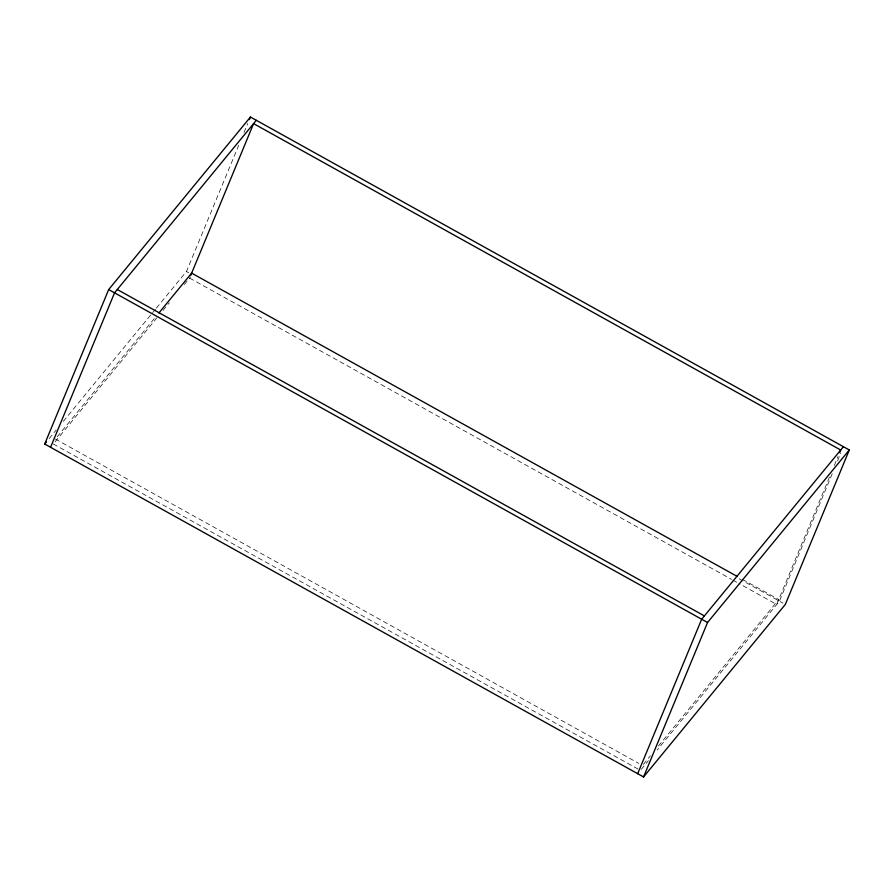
<?xml version="1.0" encoding="UTF-8"?>
<svg xmlns="http://www.w3.org/2000/svg" width="894" height="894" viewBox="0 0 894 894"><rect width="100%" height="100%" fill="white"/><g stroke="black" fill="none" stroke-linecap="round" stroke-linejoin="round"><path stroke-width="0.67" stroke-dasharray="4.47 3.35" d="M156.338 308.151L186.455 271.497L238.709 145.353M244.04 132.48L247.772 123.461M829.509 477.061L776.718 604.489L738.88 583.458M834.303 465.472L838.036 456.465M832.236 473.742L779.445 601.17L657.179 749.977M837.566 460.868L840.762 453.146M49.125 438.63L56.221 430.003M63.306 421.376L155.444 309.235M57.115 436.875L155.366 317.303M55.003 441.893L156.886 317.884M163.054 310.397L169.29 302.798M184.287 284.538L190.556 276.916M643.345 764.37L650.43 755.754M658.397 746.054L778.775 599.55L742.154 579.189M641.233 769.388L648.385 760.693M186.455 271.497L188.802 272.793M739.17 578.776L782.976 603.137M189.606 278.079L731.56 579.379M732.778 580.061L737.662 582.776M55.35 439.021L638.808 763.409M53.294 443.972L637.981 769.03"/><path stroke-width="1.34" d="M44.7 444.027L108.677 289.567L250.443 117.036L849.3 449.973L785.323 604.433L643.557 776.964L44.7 444.027L46.477 441.871M50.567 447.291L114.555 292.83L256.31 120.299M249.37 119.606L250.443 117.036M190.668 275.497L253.583 123.618L840.706 450.028L839.634 452.61M637.69 773.701L701.667 619.24L843.433 446.709M643.557 776.964L707.545 622.503L849.3 449.973M158.897 312.989L191.651 273.128L737.271 576.474M117.282 289.511L704.394 615.921M108.677 289.567L707.545 622.503"/></g></svg>
